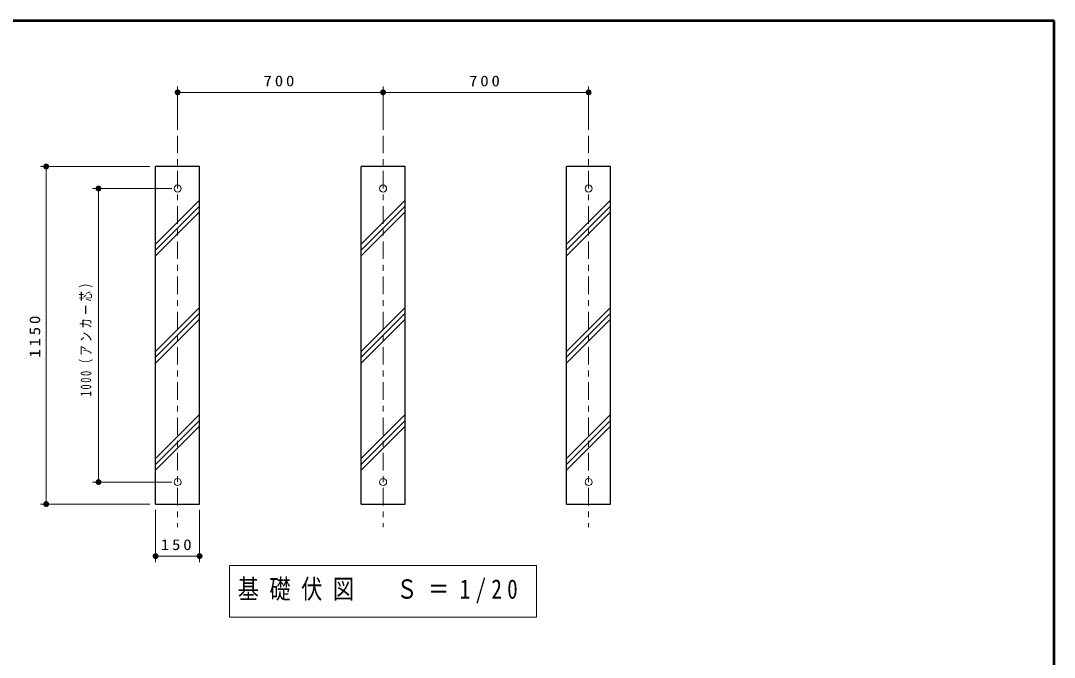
# Model space of a CAD drawing. Units: millimetres on the paper, scale 1:20. Extents: x -385 to 0, y 0 to 267.
# Drawn here: x -176.1 to 0, y 158.6 to 267 of the extents above; entities that cross this region are included whole.
import ezdxf

# ---------------------------------------------------------------- set-up
doc = ezdxf.new("R2010")
doc.units = ezdxf.units.MM
doc.linetypes.add('USER2', pattern=[6, 3, -1, 1, -1])
doc.layers.add('LY_1', color=7, linetype='Continuous', lineweight=25)
doc.layers.add('LY_2', color=7, linetype='Continuous', lineweight=13)
doc.styles.add('ＭＳ ゴシック', font='')
doc.styles.get('ＭＳ ゴシック').set_extended_font_data('MS Gothic')

# ---------------------------------------------------------------- blocks, each defined once
blk = doc.blocks.new('filled_dot')
at = {"color": 0, "linetype": 'Continuous', "lineweight": -2, "const_width": 1.25}
blk.add_lwpolyline([(-0.625, 0, 1), (0.625, 0, 1)], format="xyb", close=True, dxfattribs=at)

msp = doc.modelspace()

# ---------------------------------------------------------------- linework, layer by layer
at = {"layer": 'LY_1', "lineweight": 13}
for p, q in [((-149.324, 248.412), (-149.324, 255.792)), ((-114.324, 248.412), (-114.324, 255.792)), ((-79.324, 248.412), (-79.324, 255.792)), ((-149.324, 254.792), (-114.324, 254.792)), ((-114.324, 254.792), (-79.324, 254.792)), ((-154.074, 242.167), (-172.704, 242.167)), ((-171.704, 184.667), (-171.704, 242.167)), ((-150.324, 238.417), (-163.796, 238.417)), ((-162.796, 188.417), (-162.796, 238.417)), ((-145.574, 236.407), (-153.074, 228.907)), ((-110.574, 236.407), (-118.074, 228.907)), ((-75.574, 236.407), (-83.074, 228.907)), ((-145.574, 235.417), (-153.074, 227.917)), ((-145.574, 234.427), (-153.074, 226.927)), ((-110.574, 235.417), (-118.074, 227.917)), ((-110.574, 234.427), (-118.074, 226.927)), ((-75.574, 235.417), (-83.074, 227.917)), ((-75.574, 234.427), (-83.074, 226.927)), ((-153.074, 210.657), (-145.574, 218.157)), ((-153.074, 209.667), (-145.574, 217.167)), ((-118.074, 210.657), (-110.574, 218.157)), ((-118.074, 209.667), (-110.574, 217.167)), ((-83.074, 210.657), (-75.574, 218.157)), ((-83.074, 209.667), (-75.574, 217.167)), ((-153.074, 208.677), (-145.574, 216.177)), ((-118.074, 208.677), (-110.574, 216.177)), ((-83.074, 208.677), (-75.574, 216.177)), ((-153.074, 192.407), (-145.574, 199.907)), ((-118.074, 192.407), (-110.574, 199.907)), ((-83.074, 192.407), (-75.574, 199.907)), ((-153.074, 191.417), (-145.574, 198.917)), ((-153.074, 190.427), (-145.574, 197.927)), ((-118.074, 191.417), (-110.574, 198.917)), ((-118.074, 190.427), (-110.574, 197.927)), ((-83.074, 191.417), (-75.574, 198.917)), ((-83.074, 190.427), (-75.574, 197.927)), ((-150.324, 188.417), (-163.796, 188.417)), ((-154.074, 184.667), (-172.704, 184.667)), ((-153.074, 183.667), (-153.074, 174.799)), ((-145.574, 183.667), (-145.574, 174.799)), ((-145.574, 175.799), (-153.074, 175.799)), ((-140.474, 174.2), (-140.474, 165.4)), ((-88.174, 174.2), (-140.474, 174.2)), ((-88.174, 165.4), (-88.174, 174.2)), ((-140.474, 165.4), (-88.174, 165.4))]:
    msp.add_line(p, q, dxfattribs=at)
at = {"layer": 'LY_1', "linetype": 'USER2', "lineweight": 13}
for p, q in [((-149.324, 247.412), (-149.324, 180.761)), ((-114.324, 247.412), (-114.324, 180.761)), ((-79.324, 247.412), (-79.324, 180.761))]:
    msp.add_line(p, q, dxfattribs=at)
at = {"layer": 'LY_1', "color": 190}
for p, q in [((-145.574, 242.167), (-153.074, 242.167)), ((-153.074, 184.667), (-153.074, 242.167)), ((-145.574, 184.667), (-145.574, 242.167)), ((-118.074, 184.667), (-118.074, 242.167)), ((-110.574, 242.167), (-118.074, 242.167)), ((-110.574, 184.667), (-110.574, 242.167)), ((-83.074, 184.667), (-83.074, 242.167)), ((-75.574, 242.167), (-83.074, 242.167)), ((-75.574, 184.667), (-75.574, 242.167)), ((-153.074, 184.667), (-145.574, 184.667)), ((-118.074, 184.667), (-110.574, 184.667)), ((-83.074, 184.667), (-75.574, 184.667))]:
    msp.add_line(p, q, dxfattribs=at)
at = {"layer": 'LY_1', "color": 190, "lineweight": 13}
for centre in [(-149.324, 238.417), (-114.324, 238.417), (-79.324, 238.417), (-149.324, 188.417), (-114.324, 188.417), (-79.324, 188.417)]:
    msp.add_circle(centre, 0.6, dxfattribs=at)
at = {"layer": 'LY_2', "lineweight": 50}
for p, q in [((0, 267), (-385, 267)), ((0, 0), (0, 267))]:
    msp.add_line(p, q, dxfattribs=at)

# ---------------------------------------------------------------- block references
at = {"layer": 'LY_1', "lineweight": 13, "xscale": 0.4, "yscale": 0.4}
for p in [(-149.324, 254.792), (-114.324, 254.792), (-153.074, 175.799)]:
    msp.add_blockref('filled_dot', p, dxfattribs=at)
for p, rotation in [((-114.324, 254.792), 180), ((-79.324, 254.792), 180), ((-171.704, 242.167), 270), ((-162.796, 238.417), 270), ((-162.796, 188.417), 90), ((-171.704, 184.667), 90), ((-145.574, 175.799), 180)]:
    msp.add_blockref('filled_dot', p, dxfattribs=dict(at, rotation=rotation))

# ---------------------------------------------------------------- texts
at = {"layer": 'LY_1', "style": 'ＭＳ ゴシック'}
for s, insert, char_height, attachment_point in [('\\T1.33;\\W1.15;700', (-131.824, 255.792), 1.833, 8), ('\\T1.33;\\W1.15;700', (-96.824, 255.792), 1.833, 8), ('\\T1.33;\\W1.15;150', (-149.324, 176.799), 1.833, 8), ('\\T1.5;\\W0.8;基礎伏図\u3000Ｓ＝1/20', (-139.074, 169.8), 3.299, 4)]:
    msp.add_mtext(s, dxfattribs=dict(at, insert=insert, char_height=char_height, attachment_point=attachment_point))
at = {"layer": 'LY_1', "char_height": 1.833, "attachment_point": 8, "rotation": 90, "style": 'ＭＳ ゴシック'}
for s, insert in [('\\T1.32;\\W0.7;1000（アンカー芯）', (-163.796, 213.417)), ('\\T1.33;\\W1.15;1150', (-172.704, 213.417))]:
    msp.add_mtext(s, dxfattribs=dict(at, insert=insert))

doc.saveas('drawing.dxf')
